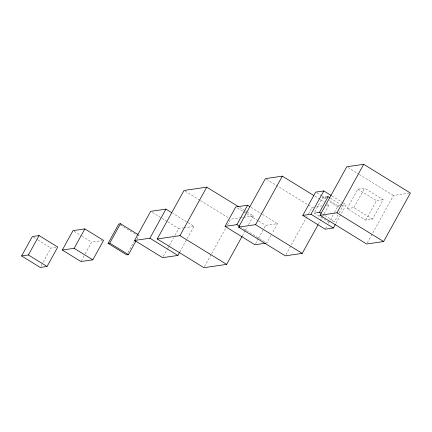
<?xml version="1.0" encoding="UTF-8"?>
<svg xmlns="http://www.w3.org/2000/svg" width="432" height="432" viewBox="0 0 432 432"><rect width="100%" height="100%" fill="white"/><g stroke="black" fill="none" stroke-linecap="round" stroke-linejoin="round"><path stroke-width="0.32" stroke-dasharray="2.16 1.62" d="M40.921 266.279L42.871 262.753M43.195 262.165L50.981 248.054L55.917 247.336M81.286 260.95L84.856 254.48M85.18 253.892L91.67 242.131L102.222 240.597M128.034 252.526L134.201 241.353M136.868 239.344L139.142 235.229L138.013 235.391M163.28 256.5L167.454 248.935M167.778 248.351L169.063 246.024M169.382 245.441L173.561 237.875M174.847 235.548L178.702 228.56L183.346 227.885M179.82 251.953L186.889 239.15M187.213 238.567L193.957 226.341L172.811 213.332M204.557 266.517L211.334 254.243M211.658 253.66L225.85 227.945M227.464 225.023L230.693 219.181L239.776 217.858M242.438 235.742L245.02 231.066M245.344 230.483L247.277 226.978M248.567 224.64L253.411 215.876L247.714 212.371M255.571 243.572L258.169 238.869M258.493 238.28L263.682 228.874M264.011 228.285L265.631 225.347L277.501 223.619L272.306 233.026M271.01 235.381L266.787 243.022L241.51 227.47M285.935 254.675L308.2 214.353M308.518 213.77L312.071 207.338L314.026 207.052M329.044 222.237L314.107 213.052L322.677 197.527L324.486 197.262M318.379 224.159L322.569 216.562M322.893 215.978L323.86 214.223M324.184 213.64L329.022 204.871L327.316 203.823M325.534 228.625L327.143 225.715M328.428 223.387L334.125 213.041M334.438 212.468L338.067 205.924L339.946 205.648M332.662 221.713L334.471 221.449L337.964 215.125M339.233 212.825L343.04 205.929L341.836 206.102M335.923 223.366L346.205 204.741L343.332 202.97M347.112 208.613L357.82 189.211L364.603 188.222L383.276 199.708L372.568 219.11L365.785 220.099L347.112 208.613L353.894 207.625L372.568 219.11M353.894 207.625L364.603 188.222M365.785 220.099L376.493 200.696L383.276 199.708M367.313 242.838L393.444 195.502L409.093 193.223M240.43 217.76L243.022 217.382M243.675 217.291L253.411 215.876M316.634 206.674L321.851 205.918M326.414 205.254L329.022 204.871M184.01 227.788L193.957 226.341M342.446 205.286L346.205 204.741M338.818 206.539L337.613 206.717L328.995 201.415M314.107 213.052L315.916 212.787M347.9 167.481L358.717 174.134M359.289 174.485L393.444 195.502M357.82 189.211L376.493 200.696M331.841 195.901L342.754 202.619M330.399 198.153L341.89 205.222M316.807 192.845L321.403 195.674M321.98 196.025L325.998 198.499M329.449 200.621L338.067 205.924M322.677 197.527L325.55 199.292M314.788 196.117L319.912 199.271M320.485 199.622L324.47 202.073M266.522 179.323L312.071 207.338M324.702 215.444L334.471 221.449M251.068 207.36L261.986 214.078M262.559 214.429L277.501 223.619M239.744 207.468L244.868 210.622M245.441 210.973L247.147 212.02M237.481 208.03L246.1 213.332M246.672 213.683L258.163 220.752M258.736 221.108L265.631 225.347M185.144 191.16L199.951 200.264M200.518 200.615L229.554 218.479M152.404 212.387L161.552 218.014M162.124 218.365L167.27 221.53M167.843 221.881L178.702 228.56M120.474 225.029L136.879 235.127M74.131 231.341L81.486 235.867M82.053 236.218L91.67 242.131M33.442 237.26L37.406 239.701M37.967 240.046L50.981 248.054"/><path stroke-width="0.65" d="M21.6 255.965L32.308 236.563L39.091 235.58L57.764 247.066L47.056 266.468L40.273 267.457L21.6 255.965L28.382 254.983L47.056 266.468M28.382 254.983L39.091 235.58M62.289 250.047L72.997 230.645L84.866 228.917L103.54 240.408L92.831 259.81L80.962 261.538L62.289 250.047L74.158 248.324L92.831 259.81M74.158 248.324L84.866 228.917M135.896 241.105L128.434 254.632L126.738 254.875L108.065 243.389L118.773 223.987L120.469 223.738L138.013 234.533M108.065 243.389L109.76 243.14L120.469 223.738M179.501 252.536L177.892 255.447L162.637 257.666L134.627 240.435L150.692 211.329L165.947 209.11L171.666 212.625M134.627 240.435L149.882 238.216L165.947 209.11M242.12 236.326L226.633 264.379L203.915 267.683L157.232 238.966L184.01 190.458L206.728 187.153L238.61 206.766M157.232 238.966L179.95 235.661L206.728 187.153M265.469 243.216L254.923 244.75L225.045 226.368L235.753 206.966L247.622 205.243L249.923 206.653M225.045 226.368L236.914 224.645L247.622 205.243M318.055 224.743L302.243 253.379L285.293 255.847L238.61 227.129L265.388 178.621L282.339 176.153L313.654 195.415M238.61 227.129L255.56 224.662L282.339 176.153M335.281 224.532L333.353 228.02L325.215 229.208L302.805 215.422L315.657 192.137L323.795 190.955L331.263 195.55M302.805 215.422L310.943 214.24L323.795 190.955M316.516 212.701L319.534 212.258L328.099 196.738L329.827 197.797M319.988 215.287L346.761 166.779L363.717 164.317L410.4 193.034L383.621 241.542L366.671 244.004L319.988 215.287L336.938 212.819L383.621 241.542M336.938 212.819L363.717 164.317M325.085 197.176L328.099 196.738M319.534 212.258L321.257 213.322M310.943 214.24L333.353 228.02M255.56 224.662L302.243 253.379M236.914 224.645L239.787 226.411M179.95 235.661L226.633 264.379M149.882 238.216L177.892 255.447M109.76 243.14L128.434 254.632"/></g></svg>
